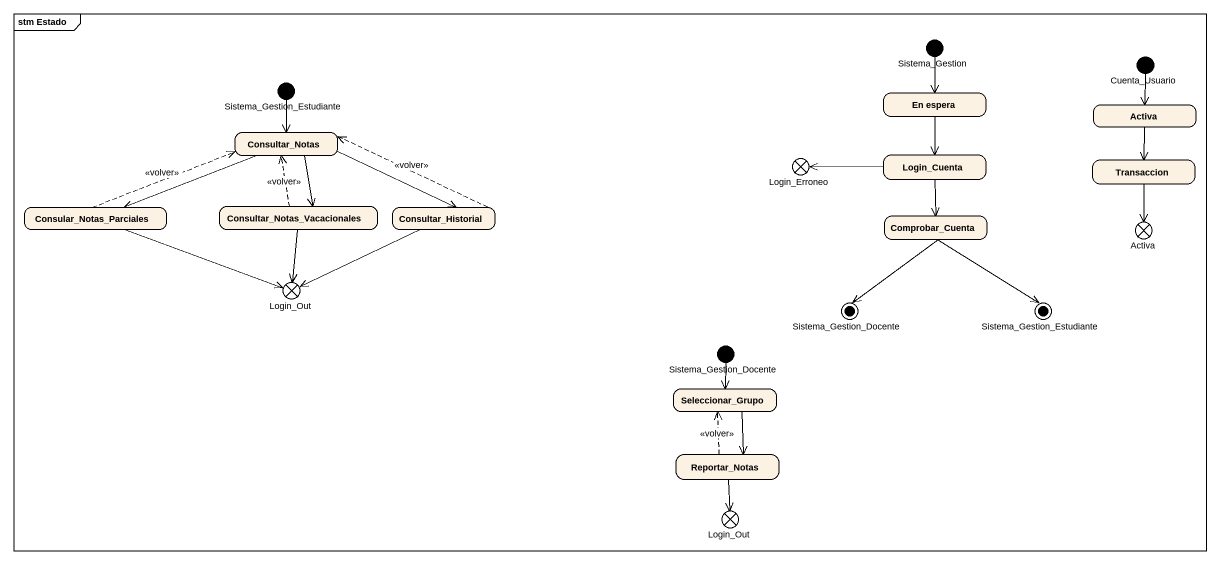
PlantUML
@startuml
mainframe stm Estado
hide empty description
state Sistema_Gestion <<start>>
state Sistema_Gestion_Estudiante <<start>>
state "En espera" as En_espera
state Cuenta_Usuario <<start>>
state Activa
state Consultar_Notas
state Login_Erroneo <<choice>>
state Login_Cuenta
state Transaccion
state Consular_Notas_Parciales
state Consultar_Notas_Vacacionales
state Consultar_Historial
state Comprobar_Cuenta
state "Activa" as Activa_2 <<choice>>
state Login_Out <<choice>>
state Sistema_Gestion_Docente <<end>>
state "Sistema_Gestion_Estudiante" as Sistema_Gestion_Estudiante_2 <<end>>
state "Sistema_Gestion_Docente" as Sistema_Gestion_Docente_2 <<start>>
state Seleccionar_Grupo
state Reportar_Notas
state "Login_Out" as Login_Out_2 <<choice>>
Sistema_Gestion --> En_espera
Sistema_Gestion_Estudiante --> Consultar_Notas
En_espera --> Login_Cuenta
Cuenta_Usuario --> Activa
Activa --> Transaccion
Consultar_Notas -left-> Consular_Notas_Parciales
Consultar_Notas --> Consultar_Notas_Vacacionales
Consultar_Notas -right-> Consultar_Historial
Login_Cuenta -left-> Login_Erroneo
Login_Cuenta --> Comprobar_Cuenta
Transaccion --> Activa_2
Consular_Notas_Parciales -right[dashed]-> Consultar_Notas : <<volver>>
Consular_Notas_Parciales -right-> Login_Out
Consultar_Notas_Vacacionales -up[dashed]-> Consultar_Notas : <<volver>>
Consultar_Notas_Vacacionales --> Login_Out
Consultar_Historial -left[dashed]-> Consultar_Notas : <<volver>>
Consultar_Historial -left-> Login_Out
Comprobar_Cuenta --> Sistema_Gestion_Docente
Comprobar_Cuenta --> Sistema_Gestion_Estudiante_2
Sistema_Gestion_Docente_2 --> Seleccionar_Grupo
Seleccionar_Grupo --> Reportar_Notas
Reportar_Notas -up[dashed]-> Seleccionar_Grupo : <<volver>>
Reportar_Notas --> Login_Out_2
@enduml
